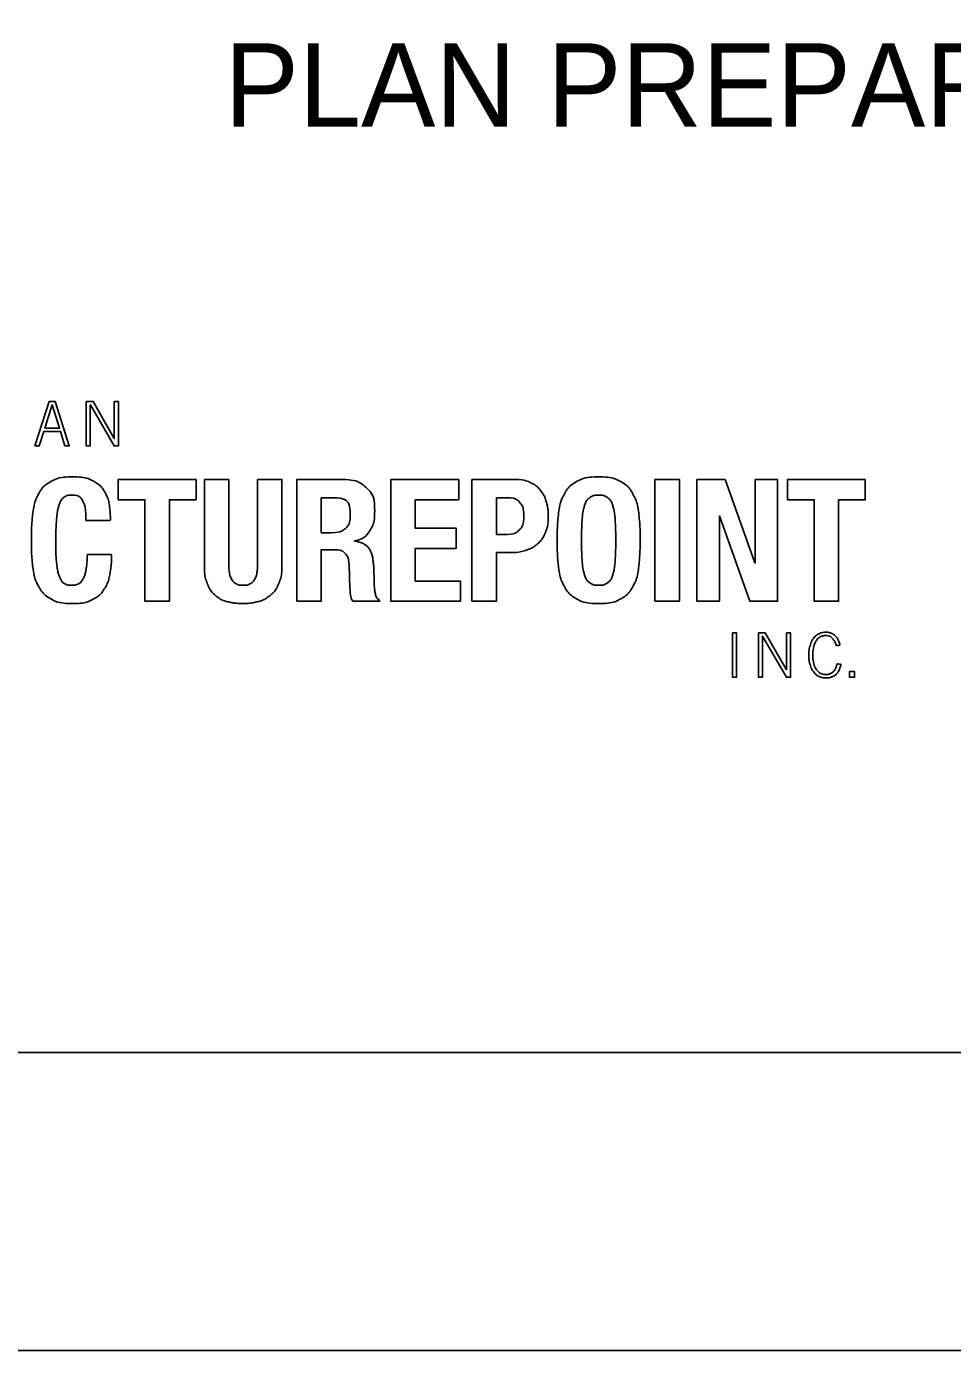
# Model space of a CAD drawing. Extents: x -21.9 to 47.3, y 14.1 to 48.7.
# Drawn here: x 3.278 to 4.831, y 26.733 to 28.955 of the extents above; entities that cross this region are included whole.
import ezdxf

# ---------------------------------------------------------------- set-up
doc = ezdxf.new("R2010")
doc.units = 0
for name, color, linetype in [('SH_Border', 7, 'Continuous'), ('SH_Cut_Line', 7, 'Continuous'), ('SH_Data', 7, 'Continuous'), ('SH_Text', 7, 'Continuous')]:
    doc.layers.add(name, color=color, linetype=linetype)

msp = doc.modelspace()

# ---------------------------------------------------------------- linework, layer by layer
at = {"layer": 'SH_Border'}
msp.add_lwpolyline([(1.5, 48.2334), (33.5, 48.2334), (33.5, 27.2334), (1.5, 27.2334)], close=True, dxfattribs=at)
at = {"layer": 'SH_Cut_Line'}
msp.add_lwpolyline([(0, 26.7334), (34, 26.7334), (34, 48.7334), (0, 48.7334)], close=True, dxfattribs=at)
at = {"layer": 'SH_Data'}
for points in [[(3.2918, 28.2512), (3.3157, 28.3257), (3.3261, 28.3257), (3.3496, 28.2512), (3.3423, 28.2512), (3.3348, 28.2756), (3.3067, 28.2756), (3.2991, 28.2512), (3.2918, 28.2512)], [(3.3084, 28.2812), (3.3333, 28.2812), (3.3209, 28.3201), (3.3207, 28.3201), (3.3084, 28.2812)], [(3.378, 28.3257), (3.3894, 28.3257), (3.4249, 28.2636), (3.4251, 28.2636), (3.4251, 28.3257), (3.4319, 28.3257), (3.4319, 28.2512), (3.4248, 28.2512), (3.385, 28.3201), (3.3847, 28.3201), (3.3847, 28.2512), (3.378, 28.2512), (3.378, 28.3257)], [(3.5622, 28.1949), (3.5622, 28.161), (3.5175, 28.161), (3.5175, 27.9907), (3.4765, 27.9907), (3.4765, 28.161), (3.4318, 28.161), (3.4318, 28.1949), (3.5622, 28.1949)], [(3.7311, 27.9907), (3.7311, 28.1949), (3.8074, 28.1949)], [(4.0029, 28.1949), (4.0029, 28.161), (3.9299, 28.161), (3.9299, 28.1133), (3.9986, 28.1133), (3.9986, 28.0794), (3.9299, 28.0794), (3.9299, 28.0246), (4.0058, 28.0246), (4.0058, 27.9907), (3.8889, 27.9907), (3.8889, 28.1949), (4.0029, 28.1949)], [(4.0251, 27.9907), (4.0251, 28.1949), (4.0971, 28.1949)], [(4.3319, 27.9907), (4.3319, 28.1949), (4.373, 28.1949), (4.373, 27.9907), (4.3319, 27.9907)], [(4.4499, 28.1949), (4.4997, 28.055), (4.5003, 28.055), (4.5003, 28.1949), (4.5379, 28.1949), (4.5379, 27.9907), (4.491, 27.9907), (4.4406, 28.1337), (4.4401, 28.1337), (4.4401, 27.9907), (4.4025, 27.9907), (4.4025, 28.1949), (4.4499, 28.1949)], [(4.6849, 28.1949), (4.6849, 28.161), (4.6402, 28.161), (4.6402, 27.9907), (4.5992, 27.9907), (4.5992, 28.161), (4.5546, 28.161), (4.5546, 28.1949), (4.6849, 28.1949)], [(3.7722, 28.1644), (3.7722, 28.1057), (3.7896, 28.1057)], [(3.7919, 28.1644), (3.7722, 28.1644)], [(4.0662, 28.1644), (4.0662, 28.1028), (4.0845, 28.1028)], [(4.0834, 28.1644), (4.0662, 28.1644)], [(3.828, 28.0919), (3.828, 28.0914)], [(3.7945, 28.077), (3.7722, 28.077), (3.7722, 27.9907), (3.7311, 27.9907)], [(4.0882, 28.0723), (4.0662, 28.0723), (4.0662, 27.9907), (4.0251, 27.9907)], [(3.8204, 28.0121), (3.8192, 28.0513)], [(3.8701, 27.9924), (3.8701, 27.9907), (3.8255, 27.9907)], [(4.4623, 27.9376), (4.4691, 27.9376), (4.4691, 27.8632), (4.4623, 27.8632), (4.4623, 27.9376)], [(4.5057, 27.9376), (4.5172, 27.9376), (4.5526, 27.8756), (4.5529, 27.8756), (4.5529, 27.9376), (4.5596, 27.9376), (4.5596, 27.8632), (4.5526, 27.8632), (4.5127, 27.9321), (4.5125, 27.9321), (4.5125, 27.8632), (4.5057, 27.8632), (4.5057, 27.9376)], [(4.6582, 27.8632), (4.6582, 27.8725), (4.667, 27.8725), (4.667, 27.8632), (4.6582, 27.8632)]]:
    msp.add_lwpolyline(points, dxfattribs=at)
for points in [[(3.3776, 28.126), (3.3776, 28.1409), (3.3758, 28.1517), (3.3723, 28.1585), (3.3687, 28.1653), (3.3623, 28.1687), (3.3529, 28.1687), (3.3477, 28.1687), (3.3435, 28.1673), (3.3401, 28.1645), (3.3368, 28.1618), (3.3341, 28.1573), (3.3322, 28.1511), (3.3303, 28.1449), (3.3289, 28.1368), (3.3282, 28.1269), (3.3274, 28.1169), (3.327, 28.1046), (3.327, 28.0902), (3.327, 28.0748), (3.3276, 28.0623), (3.3286, 28.0528), (3.3297, 28.0433), (3.3313, 28.0359), (3.3335, 28.0307), (3.3357, 28.0255), (3.3385, 28.0219), (3.3419, 28.0201), (3.3453, 28.0183), (3.3491, 28.0174), (3.3536, 28.0174), (3.3572, 28.0174), (3.3606, 28.018), (3.3638, 28.0193), (3.367, 28.0205), (3.3697, 28.023), (3.372, 28.0267), (3.3743, 28.0304), (3.3761, 28.0357), (3.3775, 28.0425), (3.3788, 28.0492), (3.3795, 28.0582), (3.3795, 28.0692), (3.3795, 28.0692), (3.4206, 28.0692), (3.4206, 28.0692), (3.4206, 28.0582), (3.4197, 28.0477), (3.418, 28.0377), (3.4163, 28.0278), (3.4131, 28.0191), (3.4084, 28.0115), (3.4037, 28.0039), (3.3971, 27.9979), (3.3886, 27.9935), (3.3801, 27.9891), (3.3691, 27.9869), (3.3556, 27.9869), (3.3401, 27.9869), (3.3278, 27.9895), (3.3186, 27.9947), (3.3095, 28), (3.3025, 28.0073), (3.2976, 28.0166), (3.2927, 28.026), (3.2896, 28.0372), (3.2881, 28.0503), (3.2867, 28.0633), (3.286, 28.0776), (3.286, 28.093), (3.286, 28.1085), (3.2867, 28.1227), (3.2881, 28.1358), (3.2896, 28.1489), (3.2927, 28.1601), (3.2976, 28.1694), (3.3024, 28.1788), (3.3094, 28.1861), (3.3186, 28.1913), (3.3277, 28.1966), (3.34, 28.1992), (3.3555, 28.1992), (3.3701, 28.1992), (3.3817, 28.1968), (3.3902, 28.192), (3.3987, 28.1872), (3.405, 28.1811), (3.4092, 28.1737), (3.4134, 28.1663), (3.416, 28.1584), (3.4171, 28.1499), (3.4181, 28.1414), (3.4186, 28.1334), (3.4186, 28.126), (3.4186, 28.126), (3.3776, 28.126), (3.3776, 28.126)], [(3.6172, 28.1949), (3.6172, 28.1949), (3.6172, 28.0528), (3.6172, 28.0528), (3.6172, 28.0477), (3.6175, 28.0429), (3.6182, 28.0387), (3.6189, 28.0344), (3.6201, 28.0307), (3.6219, 28.0275), (3.6238, 28.0244), (3.6262, 28.0219), (3.6294, 28.0201), (3.6326, 28.0183), (3.6365, 28.0174), (3.6413, 28.0174), (3.6461, 28.0174), (3.6501, 28.0183), (3.6532, 28.0201), (3.6564, 28.0219), (3.6588, 28.0244), (3.6607, 28.0275), (3.6625, 28.0307), (3.6637, 28.0344), (3.6644, 28.0387), (3.6651, 28.0429), (3.6654, 28.0477), (3.6654, 28.0528), (3.6654, 28.0528), (3.6654, 28.1949), (3.6654, 28.1949), (3.6654, 28.1949), (3.7064, 28.1949), (3.7064, 28.1949), (3.7064, 28.1949), (3.7064, 28.0526), (3.7064, 28.0526), (3.7064, 28.0396), (3.7046, 28.0289), (3.701, 28.0204), (3.6974, 28.012), (3.6925, 28.0053), (3.6864, 28.0003), (3.6803, 27.9953), (3.6734, 27.9919), (3.6656, 27.9899), (3.6578, 27.9879), (3.6497, 27.9869), (3.6413, 27.9869), (3.6329, 27.9869), (3.6248, 27.9877), (3.617, 27.9895), (3.6092, 27.9912), (3.6023, 27.9944), (3.5962, 27.9993), (3.5901, 28.0042), (3.5852, 28.0108), (3.5816, 28.0193), (3.578, 28.0278), (3.5762, 28.0389), (3.5762, 28.0526), (3.5762, 28.0526), (3.5762, 28.1949), (3.5762, 28.1949), (3.5762, 28.1949), (3.6172, 28.1949), (3.6172, 28.1949)], [(3.8074, 28.1949), (3.8244, 28.1949), (3.8377, 28.1905), (3.8474, 28.1817), (3.8571, 28.173), (3.8619, 28.1598), (3.8619, 28.1423), (3.8619, 28.1285), (3.8591, 28.1173), (3.8536, 28.1087), (3.8481, 28.1), (3.8396, 28.0944), (3.828, 28.0919)], [(4.0971, 28.1949), (4.1075, 28.1949), (4.1163, 28.1931), (4.1235, 28.1896), (4.1306, 28.1861), (4.1364, 28.1815), (4.1407, 28.1757), (4.1451, 28.17), (4.1482, 28.1635), (4.1502, 28.1562), (4.1521, 28.1488), (4.153, 28.1414), (4.153, 28.1337), (4.153, 28.1231), (4.1514, 28.1139), (4.1483, 28.1061), (4.1452, 28.0984), (4.1408, 28.0921), (4.1352, 28.0871), (4.1295, 28.0822), (4.1227, 28.0785), (4.1147, 28.076), (4.1067, 28.0735), (4.0979, 28.0723), (4.0882, 28.0723)], [(4.168, 28.093), (4.168, 28.1085), (4.1687, 28.1227), (4.1701, 28.1358), (4.1716, 28.1489), (4.1747, 28.1601), (4.1796, 28.1694), (4.1845, 28.1788), (4.1915, 28.1861), (4.2007, 28.1913), (4.2098, 28.1966), (4.2222, 28.1992), (4.2377, 28.1992), (4.2531, 28.1992), (4.2655, 28.1966), (4.2746, 28.1913), (4.2838, 28.1861), (4.2908, 28.1788), (4.2957, 28.1694), (4.3006, 28.1601), (4.3037, 28.1489), (4.3052, 28.1358), (4.3066, 28.1227), (4.3073, 28.1085), (4.3073, 28.093), (4.3073, 28.0846), (4.3071, 28.0765), (4.3067, 28.0687)], [(3.7896, 28.1057), (3.7996, 28.1057), (3.8073, 28.108), (3.8127, 28.1127), (3.8181, 28.1173), (3.8208, 28.1251), (3.8208, 28.1362), (3.8208, 28.155), (3.8112, 28.1644), (3.7919, 28.1644)], [(4.0845, 28.1028), (4.0927, 28.1028), (4.0993, 28.1053), (4.1044, 28.1102), (4.1094, 28.1151), (4.112, 28.1228), (4.112, 28.1332), (4.112, 28.1432), (4.1098, 28.1509), (4.1054, 28.1563), (4.101, 28.1617), (4.0937, 28.1644), (4.0834, 28.1644)], [(4.209, 28.093), (4.209, 28.0793), (4.2094, 28.0677), (4.21, 28.0581), (4.2107, 28.0485), (4.2121, 28.0407), (4.2141, 28.0347), (4.2161, 28.0287), (4.219, 28.0243), (4.2228, 28.0216), (4.2265, 28.0188), (4.2315, 28.0174), (4.2377, 28.0174), (4.2438, 28.0174), (4.2488, 28.0188), (4.2525, 28.0216), (4.2563, 28.0243), (4.2592, 28.0287), (4.2612, 28.0347), (4.2632, 28.0407), (4.2646, 28.0485), (4.2653, 28.0581), (4.2659, 28.0677), (4.2663, 28.0793), (4.2663, 28.093), (4.2663, 28.1067), (4.2659, 28.1183), (4.2653, 28.1279), (4.2646, 28.1374), (4.2632, 28.1452), (4.2612, 28.1512), (4.2592, 28.1573), (4.2563, 28.1618), (4.2525, 28.1645), (4.2488, 28.1673), (4.2438, 28.1687), (4.2377, 28.1687), (4.2315, 28.1687), (4.2265, 28.1673), (4.2228, 28.1645), (4.219, 28.1618), (4.2161, 28.1573), (4.2141, 28.1512), (4.2121, 28.1452), (4.2107, 28.1374), (4.21, 28.1279), (4.2094, 28.1183), (4.209, 28.1067), (4.209, 28.093)], [(3.828, 28.0914), (3.835, 28.0904), (3.8407, 28.0887), (3.8449, 28.0861), (3.8491, 28.0835), (3.8524, 28.0798), (3.8548, 28.0749), (3.8571, 28.0701), (3.8587, 28.0639), (3.8595, 28.0565), (3.8603, 28.049), (3.8607, 28.0399), (3.8609, 28.029), (3.8611, 28.0181), (3.8617, 28.0099), (3.8628, 28.0041), (3.8638, 27.9984), (3.8663, 27.9945), (3.8701, 27.9924)], [(4.3067, 28.0687), (4.3063, 28.0623), (4.3058, 28.0562), (4.3052, 28.0503), (4.3037, 28.0372), (4.3006, 28.026), (4.2957, 28.0166), (4.2908, 28.0073), (4.2838, 28), (4.2746, 27.9947), (4.2655, 27.9895), (4.2531, 27.9869), (4.2377, 27.9869), (4.2222, 27.9869), (4.2098, 27.9895), (4.2007, 27.9947), (4.1915, 28), (4.1845, 28.0073), (4.1796, 28.0166), (4.1747, 28.026), (4.1716, 28.0372), (4.1701, 28.0503), (4.1687, 28.0633), (4.168, 28.0776), (4.168, 28.093)], [(3.8192, 28.0513), (3.8188, 28.0593), (3.8167, 28.0656), (3.813, 28.0702), (3.8092, 28.0748), (3.803, 28.077), (3.7945, 28.077)], [(3.8255, 27.9907), (3.8234, 27.9935), (3.8221, 27.9968), (3.8215, 28.0006), (3.8209, 28.0043), (3.8206, 28.0081), (3.8204, 28.0121)], [(4.6364, 27.9158), (4.6348, 27.9212), (4.6325, 27.9255), (4.6295, 27.9285), (4.6265, 27.9315), (4.6228, 27.933), (4.6183, 27.933), (4.6146, 27.933), (4.6114, 27.9321), (4.6087, 27.9305), (4.6061, 27.9288), (4.6039, 27.9264), (4.6021, 27.9235), (4.6004, 27.9206), (4.5991, 27.9171), (4.5983, 27.9131), (4.5974, 27.9091), (4.597, 27.9049), (4.597, 27.9004), (4.597, 27.8958), (4.5974, 27.8916), (4.5983, 27.8876), (4.5991, 27.8836), (4.6004, 27.8801), (4.6022, 27.8772), (4.604, 27.8742), (4.6063, 27.8719), (4.609, 27.8702), (4.6118, 27.8686), (4.6151, 27.8677), (4.619, 27.8677), (4.6219, 27.8677), (4.6245, 27.8682), (4.6266, 27.8692), (4.6286, 27.8702), (4.6304, 27.8715), (4.6319, 27.8732), (4.6333, 27.8748), (4.6345, 27.8768), (4.6354, 27.879), (4.6363, 27.8812), (4.6371, 27.8835), (4.6377, 27.8859), (4.6377, 27.8859), (4.6441, 27.8847), (4.6441, 27.8847), (4.6434, 27.8814), (4.6425, 27.8784), (4.6412, 27.8756), (4.6399, 27.8728), (4.6383, 27.8704), (4.6363, 27.8684), (4.6343, 27.8664), (4.6319, 27.8649), (4.629, 27.8638), (4.6262, 27.8627), (4.6228, 27.8621), (4.6189, 27.8621), (4.6143, 27.8621), (4.6103, 27.863), (4.6068, 27.8648), (4.6032, 27.8667), (4.6002, 27.8693), (4.5978, 27.8726), (4.5954, 27.876), (4.5935, 27.88), (4.5922, 27.8847), (4.5909, 27.8894), (4.5902, 27.8946), (4.5902, 27.9004), (4.5902, 27.9061), (4.5909, 27.9113), (4.5922, 27.916), (4.5935, 27.9207), (4.5954, 27.9247), (4.5978, 27.9281), (4.6002, 27.9314), (4.6032, 27.934), (4.6068, 27.9359), (4.6103, 27.9377), (4.6143, 27.9386), (4.6189, 27.9386), (4.6222, 27.9386), (4.6251, 27.938), (4.6277, 27.9369), (4.6303, 27.9358), (4.6326, 27.9343), (4.6346, 27.9324), (4.6365, 27.9305), (4.6382, 27.9282), (4.6395, 27.9256), (4.6408, 27.9229), (4.6419, 27.9201), (4.6427, 27.9171), (4.6427, 27.9171), (4.6364, 27.9158), (4.6364, 27.9158)]]:
    msp.add_open_spline(points, degree=3, dxfattribs=at)

# ---------------------------------------------------------------- texts
at = {"layer": 'SH_Text'}
msp.add_text('PLAN PREPARED BY:', height=0.14, dxfattribs=at).set_placement((3.61, 28.7868))

doc.saveas('drawing.dxf')
